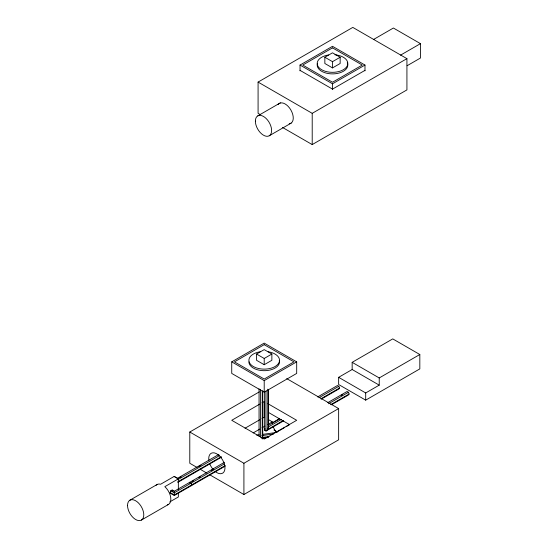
<?xml version="1.0" encoding="UTF-8"?>
<svg xmlns="http://www.w3.org/2000/svg" width="548" height="548" viewBox="0 0 548 548"><rect width="100%" height="100%" fill="white"/><g stroke="black" fill="none" stroke-linecap="round" stroke-linejoin="round"><path stroke-width="0.82" d="M283.645 420.85L265.992 431.043L264.643 430.262L264.972 428.652M268.335 389.621L268.335 426.988L267.842 429.406L265.992 431.043L265.992 391.032M225.146 466.163L174.298 495.515L170.914 493.563L170.236 492.604L170.914 490.857L172.271 490.076L174.298 491.248L224.461 462.286M189.197 483.22L189.875 482.254L191.225 483.035L191.903 484.781L191.225 485.74M317.641 396.958L337.458 385.518L338.815 386.299L339.493 388.039L338.815 389.005L321.162 399.197M327.834 402.602L347.096 391.484L348.446 392.265L349.124 394.012L348.446 394.971L331.499 404.76M260.307 114.621L258.081 113.333L258.081 82.084L352.802 27.4L406.924 58.65L406.924 89.899L312.209 144.583L282.549 127.465M300.03 70.836L300.03 65.054L332.506 46.306L364.982 65.054L364.982 70.836M324.848 57.245L332.506 52.82L340.157 57.245L340.157 63.493L332.506 67.911L324.848 63.493L324.848 57.245L332.506 61.664L340.157 57.245M373.469 39.531L393.396 28.023L420.46 43.648L420.46 58.026L407.109 65.733M257.752 115.895L280.425 102.805M300.03 65.054L332.506 83.803L364.982 65.054M364.982 70.37L332.506 89.118L300.03 70.37M400.533 55.156L420.46 43.648M269.232 135.781L291.18 123.108M258.081 82.084L312.209 113.333L406.924 58.65M231.736 361.858L264.211 343.11L296.687 361.858L296.687 373.421L264.211 392.169L231.736 373.421L231.736 361.858L264.211 380.607L296.687 361.858M256.553 354.042L264.211 349.624L271.863 354.042L271.863 360.296L264.211 364.715L256.553 360.296L256.553 354.042L264.211 358.467L271.863 354.042M197.205 467.547L189.786 463.266L189.786 432.016L259.348 391.854M259.779 404.102L231.736 420.295L264.211 439.044L296.687 420.295L267.904 403.677M261.999 402.821L264.211 401.547L264.211 417.172L261.999 418.446M352.165 369.516L352.165 362.331L392.758 338.89L419.823 354.515L419.823 368.893L365.694 400.143L338.637 384.518L338.637 377.325L352.165 369.516L379.23 385.141L379.23 377.949L419.823 354.515M245.018 428.248L259.779 419.727M129.917 500.194L156.981 484.569M178.353 489.563L178.353 478.856L174.154 476.431L160.626 484.247A11.481 6.631 60 0 0 156.07 485.295M253.142 432.934L259.779 429.105M261.999 427.824L264.951 426.118M267.904 424.412L272.329 421.857A11.481 6.631 60 0 0 272.397 423.125M272.103 422.926L279.514 418.645M268.452 425.358L279.466 419.001M177.415 478.349L218.926 454.381M179.641 477.63L181.114 476.781M198.78 466.581L200.993 465.307M268.335 426.988L281.549 419.357M318.991 397.738L338.815 386.299M177.86 479.651L219.248 455.758M283.35 420.453L267.842 429.406L267.842 389.169M321.025 398.704L339.493 388.039M177.716 481.863L221.262 456.731M177.86 482.356L221.467 457.183M284.878 427.406L275.993 432.536L262.554 434.372M286.357 426.55L289.323 424.837M192.156 481.507L193.636 480.651M198.821 477.657L200.301 476.808M211.412 470.39L213.631 469.109M341.246 395.43L342.726 394.581M224.344 463.916L174.298 492.81L170.914 490.857M328.547 403.753L348.446 392.265M225.228 465.54L174.298 494.947L170.236 492.604M330.65 404.677L349.124 394.012M169.812 501.906L178.353 496.968L178.353 492.851M141.405 520.079L168.462 504.455M189.786 432.016L243.915 463.266L338.637 408.575L338.637 439.825L243.915 494.515L209.809 474.821M338.637 377.325L365.694 392.95L379.23 385.141M256.676 435.174L259.197 434.831M261.848 435.605L273.603 433.995M262.328 437.455L269.047 436.544M261.848 438.311L268.561 437.393M352.165 362.331L379.23 377.949M286.734 378.613L338.637 408.575M268.376 412.391L289.591 424.638M268.267 419.515L272.329 421.857M273.932 429.975L277.528 432.043M200.164 469.259L206.843 473.109M174.154 476.431L178.353 478.856L164.825 486.672A11.481 6.631 60 0 1 170.723 497.502A11.481 6.631 60 0 1 167.38 504.879M276.391 432.317L274.706 429.858A11.481 6.631 60 0 1 273.418 427.173M365.694 392.95L365.694 400.143M332.506 61.664L332.506 67.911M332.506 83.803L332.506 89.584M312.209 113.333L312.209 144.583M264.643 391.95L264.643 430.262M264.211 358.467L264.211 364.715M264.211 380.607L264.211 392.169M262.745 390.813L262.745 438.489M262.252 391.08L262.252 439.03M260.403 389.594L260.403 437.153M259.053 388.813L259.053 436.372M243.915 463.266L243.915 494.515M174.298 491.248L174.298 495.515M278.11 104.593A11.481 6.631 60 0 1 290.885 110.025A11.481 6.631 60 0 1 289.2 123.8M334.903 54.766A15.31 8.837 0 0 1 345.624 68.048A15.31 8.837 0 0 1 320.279 68.815A15.31 8.837 0 0 1 328.54 54.958M347.288 62.767A15.31 8.837 0 0 1 333.17 73.884A15.31 8.837 0 0 1 317.429 63.52M171.243 493.529A1.911 1.103 -60 0 1 170.284 492.173A1.911 1.103 -60 0 1 171.942 490.111A1.911 1.103 -60 0 1 172.901 491.467M268.171 351.754A15.31 8.837 0 0 1 276.754 365.365A15.31 8.837 0 0 1 251.669 365.365A15.31 8.837 0 0 1 260.245 351.754M279.288 360.324A15.31 8.837 0 0 1 265.547 370.66A15.31 8.837 0 0 1 248.902 361.858M208.891 460.498A11.481 6.631 60 0 1 216.316 453.6A11.481 6.631 60 0 1 224.954 468.554A11.481 6.631 60 0 1 215.261 471.54M212.788 469.04A11.481 6.631 60 0 1 209.816 463.889M332.506 47.868L302.736 65.054L332.506 82.241L362.276 65.054L332.506 47.868M264.211 344.671L234.441 361.858L264.211 379.045L293.981 361.858L264.211 344.671M255.375 121.149A11.481 6.631 60 0 0 267.554 136.301A11.481 6.631 60 0 0 267.554 120.06A11.481 6.631 60 0 0 255.375 121.149M127.54 505.448A11.481 6.631 60 0 0 139.719 520.6A11.481 6.631 60 0 0 139.719 504.365A11.481 6.631 60 0 0 127.54 505.448"/></g></svg>
